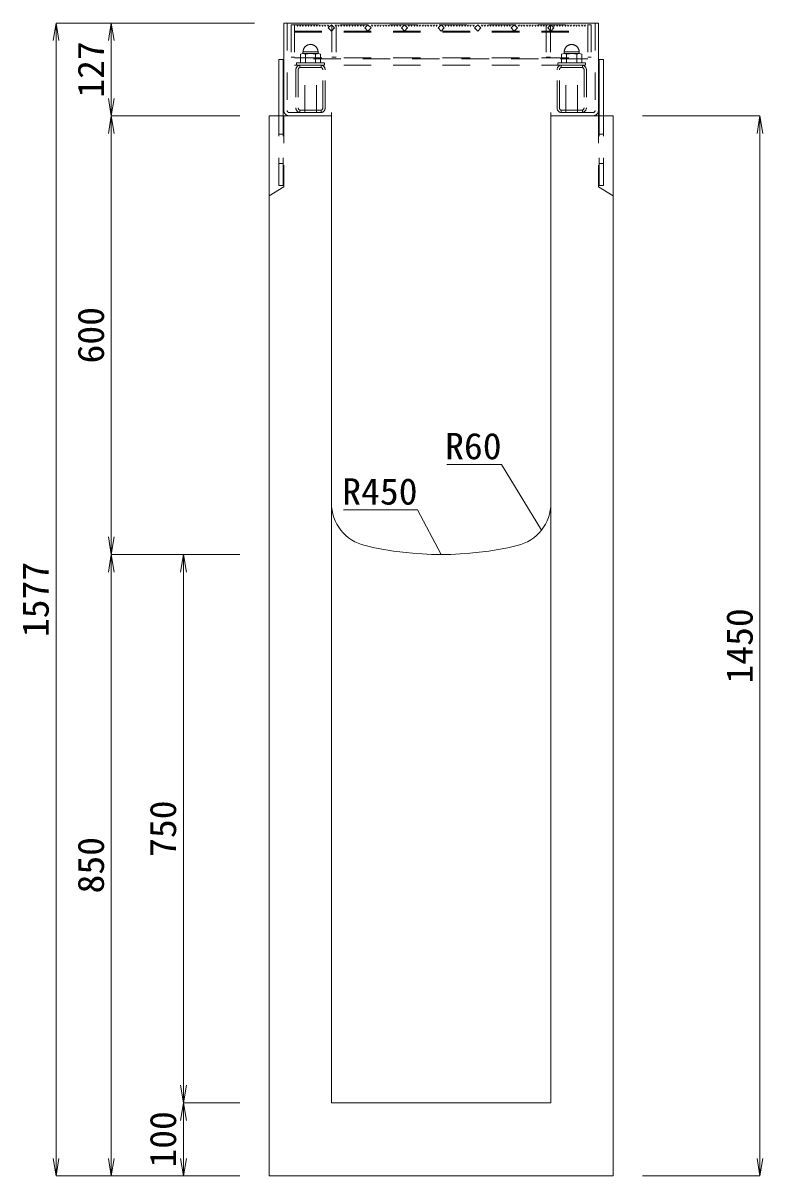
# Model space of a CAD drawing. Units: millimetres at full size. Extents: x -734 to 58102, y 49499 to 87169.
# Drawn here: x 15738 to 16749, y 56684 to 58261 of the extents above; entities that cross this region are included whole.
import ezdxf
from ezdxf.enums import TextEntityAlignment as Align

# ---------------------------------------------------------------- set-up
doc = ezdxf.new("R2010")
doc.units = ezdxf.units.MM
doc.header["$LTSCALE"] = 50
doc.linetypes.add('USER1', pattern=[1.35, 0.75, -0.6])
for name, color, linetype, lineweight in [('寸法線', 7, 'Continuous', 13), ('引出線', 4, 'Continuous', 13), ('本体', 2, 'Continuous', 20), ('ｸﾞﾚｰﾁﾝｸﾞ', 7, 'USER1', 9)]:
    doc.layers.add(name, color=color, linetype=linetype, lineweight=lineweight)
doc.styles.add('ＭＳ 明朝', font='')
doc.styles.get('ＭＳ 明朝').set_extended_font_data('MS Mincho')

# ---------------------------------------------------------------- blocks, each defined once
blk = doc.blocks.new('open_arrow')
at = {"color": 0, "linetype": 'Continuous', "lineweight": -2}
blk.add_lwpolyline([(7.5, 1.25), (0, 0), (7.5, -1.25)], dxfattribs=at)

msp = doc.modelspace()

# ---------------------------------------------------------------- linework, layer by layer
at = {"layer": '寸法線'}
for p, q in [((15783.14, 56683.85), (15783.14, 58260.85)), ((16054.48, 58260.85), (15783.14, 58260.85)), ((15858.69, 58260.85), (15858.69, 58133.85)), ((16054.48, 58260.85), (15858.69, 58260.85)), ((15858.69, 58133.85), (15858.69, 57533.85)), ((16034.48, 58133.85), (15858.69, 58133.85)), ((16034.48, 58133.85), (15858.69, 58133.85)), ((16584.52, 58133.85), (16745.31, 58133.85)), ((16745.31, 58133.85), (16745.31, 56683.85)), ((15858.69, 57533.85), (15858.69, 56683.85)), ((16034.48, 57533.85), (15858.69, 57533.85)), ((16034.48, 57533.85), (15858.69, 57533.85)), ((15957.29, 56783.85), (15957.29, 57533.85)), ((16034.48, 57533.85), (15957.29, 57533.85)), ((16034.48, 56783.85), (15957.29, 56783.85)), ((15957.29, 56683.85), (15957.29, 56783.85)), ((16034.48, 56783.85), (15957.29, 56783.85)), ((16034.48, 56683.85), (15783.14, 56683.85)), ((16034.48, 56683.85), (15858.69, 56683.85)), ((16034.48, 56683.85), (15957.29, 56683.85)), ((16584.52, 56683.85), (16745.31, 56683.85))]:
    msp.add_line(p, q, dxfattribs=at)
at = {"layer": '引出線'}
for points in [[(16446.57, 57567.17), (16392.16, 57657.06), (16317.49, 57657.06)], [(16309.5, 57533.85), (16277.28, 57595), (16176.27, 57595)]]:
    msp.add_lwpolyline(points, dxfattribs=at)
at = {"layer": '本体'}
for p, q in [((16074.5, 58133.85), (16074.5, 56683.85)), ((16074.5, 58133.85), (16159.5, 58133.85)), ((16159.5, 57604.38), (16159.5, 58133.85)), ((16459.5, 57604.38), (16459.5, 58133.85)), ((16459.5, 58133.85), (16544.5, 58133.85)), ((16544.5, 56683.85), (16544.5, 58133.85)), ((16159.5, 57604.38), (16159.5, 56783.85)), ((16459.5, 57604.38), (16459.5, 56783.85)), ((16159.5, 56783.85), (16459.5, 56783.85)), ((16074.5, 56683.85), (16544.5, 56683.85))]:
    msp.add_line(p, q, dxfattribs=at)
at = {"layer": '本体', "linetype": 'USER1', "lineweight": 9}
for p, q in [((16094.51, 58133.85), (16094.51, 58036.85)), ((16524.51, 58133.85), (16524.51, 58036.85)), ((16074.51, 58024.35), (16094.51, 58036.85)), ((16544.51, 58024.35), (16524.51, 58036.85))]:
    msp.add_line(p, q, dxfattribs=at)
at = {"layer": '本体'}
for centre, radius, start, end in [((16219.5, 57604.38), 60, 180, 256.65785), ((16399.5, 57604.38), 60, 283.34237, 0), ((16309.5, 57983.85), 450, 256.65777, 283.34225)]:
    msp.add_arc(centre, radius, start, end, dxfattribs=at)
at = {"layer": 'ｸﾞﾚｰﾁﾝｸﾞ', "linetype": 'Continuous'}
for p, q in [((16094.5, 58260.85), (16524.5, 58260.85)), ((16094.5, 58141.48), (16094.5, 58260.85)), ((16524.5, 58133.85), (16524.5, 58260.85)), ((16093.5, 58210.85), (16087.5, 58210.85)), ((16087.5, 58133.85), (16087.5, 58210.85)), ((16093.5, 58133.85), (16093.5, 58210.85)), ((16525.5, 58210.85), (16531.5, 58210.85)), ((16525.5, 58133.85), (16525.5, 58210.85)), ((16531.5, 58133.85), (16531.5, 58210.85))]:
    msp.add_line(p, q, dxfattribs=at)
at = {"layer": 'ｸﾞﾚｰﾁﾝｸﾞ'}
for p, q in [((16099, 58260.85), (16099, 58141.35)), ((16104.5, 58258.35), (16104.5, 58214.35)), ((16109, 58258.35), (16109, 58214.35)), ((16109, 58258.35), (16109, 58203.35)), ((16112.2, 58258.35), (16113.1, 58256.25)), ((16113.1, 58256.25), (16114, 58258.35)), ((16116, 58258.35), (16116.9, 58256.25)), ((16116.9, 58256.25), (16117.8, 58258.35)), ((16119.8, 58258.35), (16120.7, 58256.25)), ((16120.7, 58256.25), (16121.6, 58258.35)), ((16123.6, 58258.35), (16124.5, 58256.25)), ((16124.5, 58256.25), (16125.4, 58258.35)), ((16127.4, 58258.35), (16128.3, 58256.25)), ((16128.3, 58256.25), (16129.2, 58258.35)), ((16131.2, 58258.35), (16132.1, 58256.25)), ((16132.1, 58256.25), (16133, 58258.35)), ((16135, 58258.35), (16135.9, 58256.25)), ((16135.9, 58256.25), (16136.8, 58258.35)), ((16138.8, 58258.35), (16139.7, 58256.25)), ((16139.7, 58256.25), (16140.6, 58258.35)), ((16142.6, 58258.35), (16143.5, 58256.25)), ((16143.5, 58256.25), (16144.4, 58258.35)), ((16146.4, 58258.35), (16147.3, 58256.25)), ((16147.3, 58256.25), (16148.2, 58258.35)), ((16150.2, 58258.35), (16151.1, 58256.25)), ((16151.1, 58256.25), (16152, 58258.35)), ((16154, 58258.35), (16154.9, 58256.25)), ((16154.9, 58256.25), (16155.8, 58258.35)), ((16159.5, 58258.35), (16155.26, 58254.11)), ((16163.74, 58254.11), (16159.5, 58258.35)), ((16160, 58258.35), (16160, 58214.35)), ((16164.5, 58258.35), (16165.4, 58256.25)), ((16165.4, 58256.25), (16166.3, 58258.35)), ((16166, 58258.35), (16166, 58214.35)), ((16168.3, 58258.35), (16169.2, 58256.25)), ((16169.2, 58256.25), (16170.1, 58258.35)), ((16172.1, 58258.35), (16173, 58256.25)), ((16173, 58256.25), (16173.9, 58258.35)), ((16175.9, 58258.35), (16176.8, 58256.25)), ((16176.8, 58256.25), (16177.7, 58258.35)), ((16179.7, 58258.35), (16180.6, 58256.25)), ((16180.6, 58256.25), (16181.5, 58258.35)), ((16183.5, 58258.35), (16184.4, 58256.25)), ((16184.4, 58256.25), (16185.3, 58258.35)), ((16187.3, 58258.35), (16188.2, 58256.25)), ((16188.2, 58256.25), (16189.1, 58258.35)), ((16191.1, 58258.35), (16192, 58256.25)), ((16192, 58256.25), (16192.9, 58258.35)), ((16194.9, 58258.35), (16195.8, 58256.25)), ((16195.8, 58256.25), (16196.7, 58258.35)), ((16198.7, 58258.35), (16199.6, 58256.25)), ((16199.6, 58256.25), (16200.5, 58258.35)), ((16202.5, 58258.35), (16203.4, 58256.25)), ((16203.4, 58256.25), (16204.3, 58258.35)), ((16209.5, 58258.35), (16205.26, 58254.11)), ((16213.74, 58254.11), (16209.5, 58258.35)), ((16214.5, 58258.35), (16215.4, 58256.25)), ((16215.4, 58256.25), (16216.3, 58258.35)), ((16218.3, 58258.35), (16219.2, 58256.25)), ((16219.2, 58256.25), (16220.1, 58258.35)), ((16222.1, 58258.35), (16223, 58256.25)), ((16223, 58256.25), (16223.9, 58258.35)), ((16225.9, 58258.35), (16226.8, 58256.25)), ((16226.8, 58256.25), (16227.7, 58258.35)), ((16229.7, 58258.35), (16230.6, 58256.25)), ((16230.6, 58256.25), (16231.5, 58258.35)), ((16233.5, 58258.35), (16234.4, 58256.25)), ((16234.4, 58256.25), (16235.3, 58258.35)), ((16237.3, 58258.35), (16238.2, 58256.25)), ((16238.2, 58256.25), (16239.1, 58258.35)), ((16241.1, 58258.35), (16242, 58256.25)), ((16242, 58256.25), (16242.9, 58258.35)), ((16244.9, 58258.35), (16245.8, 58256.25)), ((16245.8, 58256.25), (16246.7, 58258.35)), ((16248.7, 58258.35), (16249.6, 58256.25)), ((16249.6, 58256.25), (16250.5, 58258.35)), ((16252.5, 58258.35), (16253.4, 58256.25)), ((16253.4, 58256.25), (16254.3, 58258.35)), ((16259.5, 58258.35), (16255.26, 58254.11)), ((16263.74, 58254.11), (16259.5, 58258.35)), ((16264.5, 58258.35), (16265.4, 58256.25)), ((16265.4, 58256.25), (16266.3, 58258.35)), ((16268.3, 58258.35), (16269.2, 58256.25)), ((16269.2, 58256.25), (16270.1, 58258.35)), ((16272.1, 58258.35), (16273, 58256.25)), ((16273, 58256.25), (16273.9, 58258.35)), ((16275.9, 58258.35), (16276.8, 58256.25)), ((16276.8, 58256.25), (16277.7, 58258.35)), ((16279.7, 58258.35), (16280.6, 58256.25)), ((16280.6, 58256.25), (16281.5, 58258.35)), ((16283.5, 58258.35), (16284.4, 58256.25)), ((16284.4, 58256.25), (16285.3, 58258.35)), ((16287.3, 58258.35), (16288.2, 58256.25)), ((16288.2, 58256.25), (16289.1, 58258.35)), ((16291.1, 58258.35), (16292, 58256.25)), ((16292, 58256.25), (16292.9, 58258.35)), ((16294.9, 58258.35), (16295.8, 58256.25)), ((16295.8, 58256.25), (16296.7, 58258.35)), ((16298.7, 58258.35), (16299.6, 58256.25)), ((16299.6, 58256.25), (16300.5, 58258.35)), ((16302.5, 58258.35), (16303.4, 58256.25)), ((16303.4, 58256.25), (16304.3, 58258.35)), ((16309.5, 58258.35), (16305.26, 58254.11)), ((16309.5, 58258.35), (16313.74, 58254.11)), ((16315.6, 58256.25), (16314.7, 58258.35)), ((16316.5, 58258.35), (16315.6, 58256.25)), ((16319.4, 58256.25), (16318.5, 58258.35)), ((16320.3, 58258.35), (16319.4, 58256.25)), ((16323.2, 58256.25), (16322.3, 58258.35)), ((16324.1, 58258.35), (16323.2, 58256.25)), ((16327, 58256.25), (16326.1, 58258.35)), ((16327.9, 58258.35), (16327, 58256.25)), ((16330.8, 58256.25), (16329.9, 58258.35)), ((16331.7, 58258.35), (16330.8, 58256.25)), ((16334.6, 58256.25), (16333.7, 58258.35)), ((16335.5, 58258.35), (16334.6, 58256.25)), ((16338.4, 58256.25), (16337.5, 58258.35)), ((16339.3, 58258.35), (16338.4, 58256.25)), ((16342.2, 58256.25), (16341.3, 58258.35)), ((16343.1, 58258.35), (16342.2, 58256.25)), ((16346, 58256.25), (16345.1, 58258.35)), ((16346.9, 58258.35), (16346, 58256.25)), ((16349.8, 58256.25), (16348.9, 58258.35)), ((16350.7, 58258.35), (16349.8, 58256.25)), ((16353.6, 58256.25), (16352.7, 58258.35)), ((16354.5, 58258.35), (16353.6, 58256.25)), ((16355.26, 58254.11), (16359.5, 58258.35)), ((16359.5, 58258.35), (16363.74, 58254.11)), ((16365.6, 58256.25), (16364.7, 58258.35)), ((16366.5, 58258.35), (16365.6, 58256.25)), ((16369.4, 58256.25), (16368.5, 58258.35)), ((16370.3, 58258.35), (16369.4, 58256.25)), ((16373.2, 58256.25), (16372.3, 58258.35)), ((16374.1, 58258.35), (16373.2, 58256.25)), ((16377, 58256.25), (16376.1, 58258.35)), ((16377.9, 58258.35), (16377, 58256.25)), ((16380.8, 58256.25), (16379.9, 58258.35)), ((16381.7, 58258.35), (16380.8, 58256.25)), ((16384.6, 58256.25), (16383.7, 58258.35)), ((16385.5, 58258.35), (16384.6, 58256.25)), ((16388.4, 58256.25), (16387.5, 58258.35)), ((16389.3, 58258.35), (16388.4, 58256.25)), ((16392.2, 58256.25), (16391.3, 58258.35)), ((16393.1, 58258.35), (16392.2, 58256.25)), ((16396, 58256.25), (16395.1, 58258.35)), ((16396.9, 58258.35), (16396, 58256.25)), ((16399.8, 58256.25), (16398.9, 58258.35)), ((16400.7, 58258.35), (16399.8, 58256.25)), ((16403.6, 58256.25), (16402.7, 58258.35)), ((16404.5, 58258.35), (16403.6, 58256.25)), ((16405.26, 58254.11), (16409.5, 58258.35)), ((16409.5, 58258.35), (16413.74, 58254.11)), ((16415.6, 58256.25), (16414.7, 58258.35)), ((16416.5, 58258.35), (16415.6, 58256.25)), ((16419.4, 58256.25), (16418.5, 58258.35)), ((16420.3, 58258.35), (16419.4, 58256.25)), ((16423.2, 58256.25), (16422.3, 58258.35)), ((16424.1, 58258.35), (16423.2, 58256.25)), ((16427, 58256.25), (16426.1, 58258.35)), ((16427.9, 58258.35), (16427, 58256.25)), ((16430.8, 58256.25), (16429.9, 58258.35)), ((16431.7, 58258.35), (16430.8, 58256.25)), ((16434.6, 58256.25), (16433.7, 58258.35)), ((16435.5, 58258.35), (16434.6, 58256.25)), ((16438.4, 58256.25), (16437.5, 58258.35)), ((16439.3, 58258.35), (16438.4, 58256.25)), ((16442.2, 58256.25), (16441.3, 58258.35)), ((16443.1, 58258.35), (16442.2, 58256.25)), ((16446, 58256.25), (16445.1, 58258.35)), ((16446.9, 58258.35), (16446, 58256.25)), ((16449.8, 58256.25), (16448.9, 58258.35)), ((16450.7, 58258.35), (16449.8, 58256.25)), ((16453.6, 58256.25), (16452.7, 58258.35)), ((16453, 58258.35), (16453, 58214.35)), ((16454.5, 58258.35), (16453.6, 58256.25)), ((16455.26, 58254.11), (16459.5, 58258.35)), ((16459, 58258.35), (16459, 58214.35)), ((16459.5, 58258.35), (16463.74, 58254.11)), ((16464.1, 58256.25), (16463.2, 58258.35)), ((16465, 58258.35), (16464.1, 58256.25)), ((16467.9, 58256.25), (16467, 58258.35)), ((16468.8, 58258.35), (16467.9, 58256.25)), ((16471.7, 58256.25), (16470.8, 58258.35)), ((16472.6, 58258.35), (16471.7, 58256.25)), ((16475.5, 58256.25), (16474.6, 58258.35)), ((16476.4, 58258.35), (16475.5, 58256.25)), ((16479.3, 58256.25), (16478.4, 58258.35)), ((16480.2, 58258.35), (16479.3, 58256.25)), ((16483.1, 58256.25), (16482.2, 58258.35)), ((16484, 58258.35), (16483.1, 58256.25)), ((16486.9, 58256.25), (16486, 58258.35)), ((16487.8, 58258.35), (16486.9, 58256.25)), ((16490.7, 58256.25), (16489.8, 58258.35)), ((16491.6, 58258.35), (16490.7, 58256.25)), ((16494.5, 58256.25), (16493.6, 58258.35)), ((16495.4, 58258.35), (16494.5, 58256.25)), ((16498.3, 58256.25), (16497.4, 58258.35)), ((16499.2, 58258.35), (16498.3, 58256.25)), ((16502.1, 58256.25), (16501.2, 58258.35)), ((16503, 58258.35), (16502.1, 58256.25)), ((16505.9, 58256.25), (16505, 58258.35)), ((16506.8, 58258.35), (16505.9, 58256.25)), ((16510, 58258.35), (16510, 58214.35)), ((16510, 58258.35), (16510, 58203.35)), ((16514.5, 58258.35), (16514.5, 58214.35)), ((16520, 58260.85), (16520, 58141.35)), ((16109, 58249.85), (16510, 58249.85)), ((16109, 58248.35), (16510, 58248.35)), ((16155.26, 58254.11), (16159.5, 58249.87)), ((16159.5, 58249.87), (16163.74, 58254.11)), ((16159.5, 58249.87), (16160, 58250.37)), ((16205.26, 58254.11), (16209.5, 58249.87)), ((16209.5, 58249.87), (16213.74, 58254.11)), ((16255.26, 58254.11), (16259.5, 58249.87)), ((16259.5, 58249.87), (16263.74, 58254.11)), ((16305.26, 58254.11), (16309.5, 58249.87)), ((16313.74, 58254.11), (16309.5, 58249.87)), ((16359.5, 58249.87), (16355.26, 58254.11)), ((16363.74, 58254.11), (16359.5, 58249.87)), ((16409.5, 58249.87), (16405.26, 58254.11)), ((16413.74, 58254.11), (16409.5, 58249.87)), ((16459.5, 58249.87), (16455.26, 58254.11)), ((16459.5, 58249.87), (16459, 58250.37)), ((16463.74, 58254.11), (16459.5, 58249.87)), ((16104.5, 58214.35), (16109, 58214.35)), ((16109, 58213.35), (16510, 58213.35)), ((16510, 58211.85), (16109, 58211.85)), ((16117.15, 58218.15), (16120.61, 58219.35)), ((16117.15, 58206.35), (16117.15, 58218.15)), ((16120.61, 58221.35), (16141.39, 58221.35)), ((16120.61, 58219.35), (16120.61, 58221.35)), ((16120.61, 58219.35), (16124.08, 58218.15)), ((16141.39, 58219.35), (16120.61, 58219.35)), ((16124.08, 58218.15), (16131, 58219.35)), ((16124.08, 58206.35), (16124.08, 58218.15)), ((16131, 58219.35), (16137.93, 58218.15)), ((16137.93, 58218.15), (16141.39, 58219.35)), ((16137.93, 58218.15), (16137.93, 58206.35)), ((16141.39, 58221.35), (16141.39, 58219.35)), ((16141.39, 58219.35), (16144.85, 58218.15)), ((16144.85, 58218.15), (16144.85, 58206.35)), ((16160, 58214.35), (16166, 58214.35)), ((16459, 58214.35), (16453, 58214.35)), ((16477.61, 58219.35), (16474.15, 58218.15)), ((16474.15, 58218.15), (16474.15, 58206.35)), ((16498.39, 58221.35), (16477.61, 58221.35)), ((16477.61, 58221.35), (16477.61, 58219.35)), ((16481.07, 58218.15), (16477.61, 58219.35)), ((16477.61, 58219.35), (16498.39, 58219.35)), ((16488, 58219.35), (16481.07, 58218.15)), ((16481.07, 58218.15), (16481.07, 58206.35)), ((16494.92, 58218.15), (16488, 58219.35)), ((16498.39, 58219.35), (16494.92, 58218.15)), ((16494.92, 58206.35), (16494.92, 58218.15)), ((16498.39, 58219.35), (16498.39, 58221.35)), ((16501.85, 58218.15), (16498.39, 58219.35)), ((16501.85, 58206.35), (16501.85, 58218.15)), ((16514.5, 58214.35), (16510, 58214.35)), ((16109, 58203.35), (16510, 58203.35)), ((16111, 58196.95), (16111, 58144.75)), ((16112, 58206.35), (16150, 58206.35)), ((16112, 58206.35), (16131, 58206.35)), ((16112, 58203.35), (16112, 58206.35)), ((16150, 58203.35), (16112, 58203.35)), ((16114.2, 58196.95), (16114.2, 58144.75)), ((16116.5, 58203.29), (16116.5, 58200.02)), ((16131, 58206.35), (16117.15, 58206.35)), ((16144.6, 58203.35), (16117.4, 58203.35)), ((16144.6, 58203.35), (16117.4, 58203.35)), ((16144.6, 58200.15), (16117.4, 58200.15)), ((16123, 58138.35), (16123, 58203.35)), ((16123, 58203.35), (16139, 58203.35)), ((16131, 58206.35), (16124.08, 58206.35)), ((16144.85, 58206.35), (16131, 58206.35)), ((16139, 58138.35), (16139, 58203.35)), ((16145.5, 58203.29), (16145.5, 58200.02)), ((16147.8, 58144.75), (16147.8, 58196.95)), ((16150, 58206.35), (16150, 58203.35)), ((16151, 58144.75), (16151, 58196.95)), ((16468, 58144.75), (16468, 58196.95)), ((16507, 58206.35), (16469, 58206.35)), ((16469, 58206.35), (16469, 58203.35)), ((16469, 58203.35), (16507, 58203.35)), ((16471.2, 58144.75), (16471.2, 58196.95)), ((16473.5, 58203.29), (16473.5, 58200.02)), ((16474.15, 58206.35), (16488, 58206.35)), ((16474.4, 58203.35), (16501.6, 58203.35)), ((16474.4, 58203.35), (16501.6, 58203.35)), ((16474.4, 58200.15), (16501.6, 58200.15)), ((16480, 58138.35), (16480, 58203.35)), ((16496, 58203.35), (16480, 58203.35)), ((16488, 58206.35), (16501.85, 58206.35)), ((16507, 58206.35), (16488, 58206.35)), ((16488, 58206.35), (16494.92, 58206.35)), ((16496, 58138.35), (16496, 58203.35)), ((16502.5, 58203.29), (16502.5, 58200.02)), ((16504.8, 58196.95), (16504.8, 58144.75)), ((16507, 58203.35), (16507, 58206.35)), ((16508, 58196.95), (16508, 58144.75)), ((16087.5, 58038.85), (16087.5, 58133.85)), ((16093.5, 58038.85), (16093.5, 58133.85)), ((16102, 58138.35), (16159.5, 58138.35)), ((16116.5, 58141.68), (16116.5, 58138.41)), ((16117.4, 58141.55), (16144.6, 58141.55)), ((16117.4, 58138.35), (16144.6, 58138.35)), ((16145.5, 58141.68), (16145.5, 58138.41)), ((16159.5, 58138.35), (16159.5, 58133.85)), ((16517, 58138.35), (16459.5, 58138.35)), ((16459.5, 58138.35), (16459.5, 58133.85)), ((16473.5, 58141.68), (16473.5, 58138.41)), ((16501.6, 58141.55), (16474.4, 58141.55)), ((16501.6, 58138.35), (16474.4, 58138.35)), ((16502.5, 58141.68), (16502.5, 58138.41)), ((16525.5, 58038.85), (16525.5, 58133.85)), ((16531.5, 58038.85), (16531.5, 58133.85)), ((16087.5, 58108.85), (16093.5, 58108.85)), ((16525.5, 58108.85), (16531.5, 58108.85)), ((16087.5, 58068.85), (16093.5, 58068.85)), ((16525.5, 58068.85), (16531.5, 58068.85)), ((16093.5, 58038.85), (16087.5, 58038.85)), ((16525.5, 58038.85), (16531.5, 58038.85))]:
    msp.add_line(p, q, dxfattribs=at)
at = {"layer": 'ｸﾞﾚｰﾁﾝｸﾞ', "lineweight": 5}
msp.add_line((16104.5, 58258.35), (16514.5, 58258.35), dxfattribs=at)
at = {"layer": 'ｸﾞﾚｰﾁﾝｸﾞ'}
for centre, radius, start, end in [((16131, 58221.35), 10.25, 0, 180), ((16488, 58221.35), 10.25, 0, 180), ((16117.4, 58196.95), 6.4, 90, 180), ((16117.4, 58196.95), 3.2, 90, 180), ((16144.6, 58196.95), 6.4, 0, 90), ((16144.6, 58196.95), 3.2, 0, 90), ((16474.4, 58196.95), 6.4, 90, 180), ((16474.4, 58196.95), 3.2, 90, 180), ((16501.6, 58196.95), 6.4, 0, 90), ((16501.6, 58196.95), 3.2, 0, 90), ((16117.4, 58144.75), 6.4, 180, 270), ((16117.4, 58144.75), 3.2, 180, 270), ((16144.6, 58144.75), 6.4, 270, 0), ((16144.6, 58144.75), 3.2, 270, 0), ((16474.4, 58144.75), 6.4, 180, 270), ((16474.4, 58144.75), 3.2, 180, 270), ((16501.6, 58144.75), 6.4, 270, 0), ((16501.6, 58144.75), 3.2, 270, 0), ((16102, 58141.35), 7.5, 179.01874, 270), ((16102, 58141.35), 3, 180, 270), ((16517, 58141.35), 7.5, 270, 0), ((16517, 58141.35), 3, 270, 0)]:
    msp.add_arc(centre, radius, start, end, dxfattribs=at)

# ---------------------------------------------------------------- block references
at = {"layer": '寸法線', "xscale": 3.2, "yscale": 3.2}
for p, rotation in [((15783.14, 58260.85), 270), ((15858.69, 58260.85), 270), ((15858.69, 58133.85), 90), ((15858.69, 58133.85), 270), ((16745.31, 58133.85), 270), ((15858.69, 57533.85), 90), ((15858.69, 57533.85), 270), ((15957.29, 57533.85), 270), ((15957.29, 56783.85), 90), ((15957.29, 56783.85), 270), ((15783.14, 56683.85), 90), ((15858.69, 56683.85), 90), ((15957.29, 56683.85), 90), ((16745.31, 56683.85), 90)]:
    msp.add_blockref('open_arrow', p, dxfattribs=dict(at, rotation=rotation))
at = {"layer": '引出線', "xscale": 0.0533, "yscale": 0.0533}
for p, rotation in [((16446.57, 57567.17), 121.2), ((16309.5, 57533.85), 117.8)]:
    msp.add_blockref('open_arrow', p, dxfattribs=dict(at, rotation=rotation))

# ---------------------------------------------------------------- texts
at = {"layer": '寸法線', "style": 'ＭＳ 明朝', "width": 1.05}
for s, p in [('127', (15830.67, 58197.35)), ('600', (15830.67, 57833.85)), ('1577', (15755.12, 57472.35)), ('1450', (16717.29, 57408.85)), ('750', (15929.27, 57158.85)), ('850', (15830.67, 57108.85)), ('100', (15929.27, 56733.85))]:
    msp.add_text(s, height=36.03, rotation=90, dxfattribs=at).set_placement(p, align=Align.MIDDLE_CENTER)
at = {"layer": '引出線', "style": 'ＭＳ 明朝', "width": 1.05}
for s, p in [('R60', (16392.16, 57700.26)), ('R450', (16277.28, 57638.2))]:
    msp.add_text(s, height=36.03, dxfattribs=at).set_placement(p, align=Align.TOP_RIGHT)

doc.saveas('drawing.dxf')
